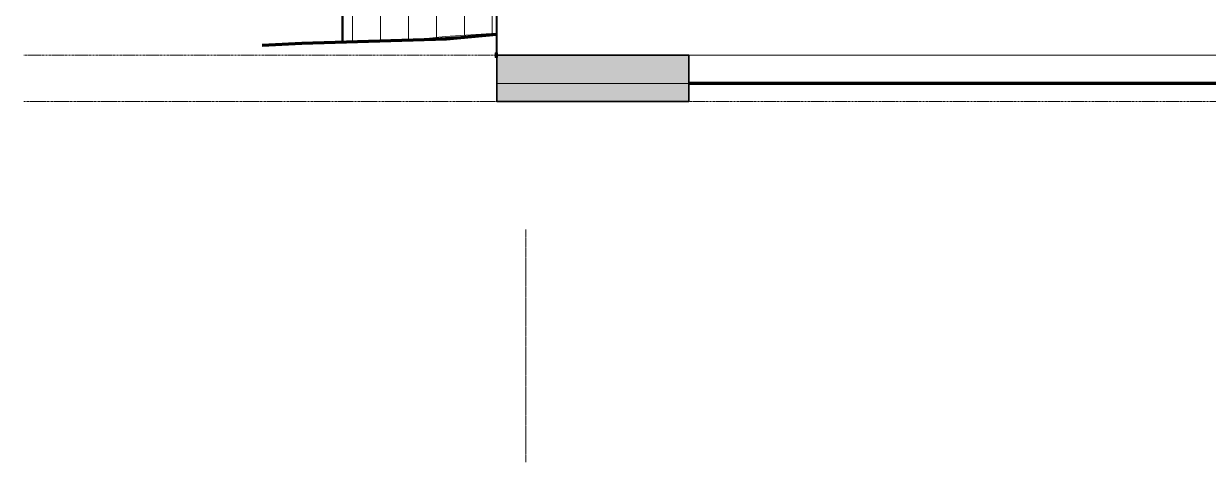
# Model space of a CAD drawing. Header units: centimetres. Extents: x -11896 to 2794, y -437 to 1921.
# Drawn here: x -11896 to -10625, y -437 to 34 of the extents above; entities that cross this region are included whole.
import ezdxf

# ---------------------------------------------------------------- set-up
doc = ezdxf.new("R2010")
doc.units = ezdxf.units.CM
doc.linetypes.add('Centre', pattern=[3.175, 0.635, -0.475, 1.59, -0.475])
doc.linetypes.add('Grid Line', pattern=[2.2225, 1.27, -0.3175, 0.3175, -0.3175])
for name, color, linetype, lineweight in [('A-FLOR', 7, 'Continuous', 9), ('A-FLOR-LEVL', 7, 'Continuous', 9), ('A-FLOR-PATT', 7, 'Continuous', 35), ('A-WALL', 7, 'Continuous', 9), ('A-WALL-PATT', 7, 'Continuous', 35), ('C-BLDG-PADS', 7, 'Continuous', 9), ('C-TOPO', 7, 'Continuous', 9), ('S-GRID', 7, 'Continuous', 9)]:
    doc.layers.add(name, color=color, linetype=linetype, lineweight=lineweight)

# ---------------------------------------------------------------- blocks, each defined once
blk = doc.blocks.new('PQ_RVR_EST-01_ZZ_ZZ_MO_T_A_rvt-1-Sección 2-1')
at = {"layer": 'A-FLOR-PATT', "lineweight": 9, "true_color": 0x9a9a9a}
blk.add_hatch(color=253, dxfattribs=at).paths.add_polyline_path([(-11388.2, -50), (-11182.1, -50), (-11182.1, 0), (-11388.2, 0)])
at = {"layer": 'A-FLOR', "lineweight": 35}
for p, q in [((-11182.1, 0), (-11388.2, 0)), ((-11388.2, 0), (-11388.2, -50)), ((-11182.1, -50), (-11182.1, 0)), ((-11388.2, -50), (-11182.1, -50))]:
    blk.add_line(p, q, dxfattribs=at)

msp = doc.modelspace()

# ---------------------------------------------------------------- hatches: boundary and pattern name
at = {"layer": 'A-FLOR-PATT', "lineweight": 9, "true_color": 0x9a9a9a}
msp.add_hatch(color=253, dxfattribs=at).paths.add_polyline_path([(-11388.247, -50), (-11182.127, -50), (-11182.127, 0), (-11388.247, 0)])
at = {"layer": 'A-WALL-PATT', "lineweight": 9, "true_color": 0x9a9a9a}
for points in [[(-11388.747, 2.5), (-11388.247, 2.5), (-11388.247, 864.654), (-11388.747, 864.654), (-11388.747, 219.966)], [(-11387.497, -2.5), (-11387.497, 2.5), (-11389.997, 2.5), (-11389.997, -2.5)]]:
    msp.add_hatch(color=253, dxfattribs=at).paths.add_polyline_path(points)
at = {"layer": 'A-WALL-PATT', "lineweight": 9, "true_color": 0xc0c0c0}
h = msp.add_hatch(dxfattribs=at)
h.set_pattern_fill('FP_4', color=9, style=0, pattern_type=2)
h.set_pattern_definition([(90, (-5063.408, 712), (-29.999, 2e-15), [])])
h.paths.add_polyline_path([(-11552.584, 13.987), (-11470.468, 16.9), (-11443.303, 19.756), (-11388.747, 23.306), (-11388.747, 488.8), (-11410.47, 488.8), (-11552.584, 315.817), (-11552.584, 16.082)])
h = msp.add_hatch(dxfattribs=at)
h.set_pattern_fill('FP_3', color=9, style=0, pattern_type=2)
h.set_pattern_definition([(90, (-11551.461, 712.001), (-0.18208, 1e-17), [])])
edge = h.paths.add_edge_path()
edge.add_line((-11554.802, 13.909), (-11553.085, 13.97))
edge.add_line((-11553.085, 13.97), (-11553.085, 315.817))
edge.add_line((-11553.085, 315.817), (-11554.36, 315.817))
edge.add_line((-11554.36, 315.817), (-11554.802, 315.268))

# ---------------------------------------------------------------- linework, layer by layer
at = {"layer": 'A-FLOR', "lineweight": 35}
for p, q in [((-11182.127, 0), (-11388.247, 0)), ((-11388.247, 0), (-11388.247, -50)), ((-11182.127, -50), (-11182.127, 0)), ((-11388.247, -50), (-11182.127, -50))]:
    msp.add_line(p, q, dxfattribs=at)
at = {"layer": 'A-FLOR-LEVL', "color": 253, "linetype": 'Centre', "true_color": 0xaaaaaa}
for p, q in [((-11896.135, 0), (-4860.713, 0)), ((-4860.713, -50), (-11896.135, -50))]:
    msp.add_line(p, q, dxfattribs=at)
at = {"layer": 'A-WALL', "lineweight": 35}
for p, q in [((-11388.747, 864.654), (-11388.747, 2.5)), ((-11388.247, 2.5), (-11388.247, 864.654)), ((-11388.747, 2.5), (-11388.247, 2.5))]:
    msp.add_line(p, q, dxfattribs=at)
at = {"layer": 'A-WALL'}
for p, q in [((-11387.497, 2.5), (-11389.997, 2.5)), ((-11389.997, 2.5), (-11389.997, -2.5)), ((-11387.497, -2.5), (-11387.497, 2.5)), ((-11389.997, -2.5), (-11387.497, -2.5))]:
    msp.add_line(p, q, dxfattribs=at)
at = {"layer": 'C-BLDG-PADS', "color": 253, "lineweight": 18, "true_color": 0xaaaaaa}
for p, q in [((-5133.963, 0), (-11388.747, 0)), ((-11388.747, 0), (-11388.747, -30.48)), ((-11388.747, -30.48), (-5116.512, -30.48))]:
    msp.add_line(p, q, dxfattribs=at)
at = {"layer": 'C-TOPO', "color": 253, "lineweight": 70, "true_color": 0xaaaaaa}
for p, q in [((-11442.255, 17.181), (-11597.614, 12.39)), ((-11388.747, 21.894), (-11442.255, 17.181)), ((-11597.614, 12.39), (-11640.188, 10.25)), ((-11388.247, -30.496), (-11388.747, -30.496)), ((-9207.721, -30.496), (-11182.127, -30.496))]:
    msp.add_line(p, q, dxfattribs=at)
at = {"layer": 'C-TOPO', "color": 253, "true_color": 0xaaaaaa}
for p, q in [((-11597.614, 12.39), (-11442.254, 17.181)), ((-11470.468, 16.9), (-11597.614, 12.39)), ((-11470.468, 16.9), (-11388.747, 22.494)), ((-11470.468, 16.9), (-11443.734, 19.728)), ((-11470.468, 16.9), (-11468.198, 16.993)), ((-11388.747, 23.306), (-11443.734, 19.728)), ((-11388.747, 21.894), (-11442.254, 17.181)), ((-11640.188, 10.25), (-11597.614, 12.39)), ((-11388.247, -30.496), (-11388.747, -30.496)), ((-9207.721, -30.496), (-11182.127, -30.496))]:
    msp.add_line(p, q, dxfattribs=at)
at = {"layer": 'S-GRID', "color": 253, "linetype": 'Grid Line', "true_color": 0xaaaaaa}
msp.add_line((-11357.354, -437.332), (-11357.354, -187.332), dxfattribs=at)

# ---------------------------------------------------------------- block references
at = {"lineweight": 5}
msp.add_blockref('PQ_RVR_EST-01_ZZ_ZZ_MO_T_A_rvt-1-Sección 2-1', (0, 0), dxfattribs=at)

doc.saveas('drawing.dxf')
